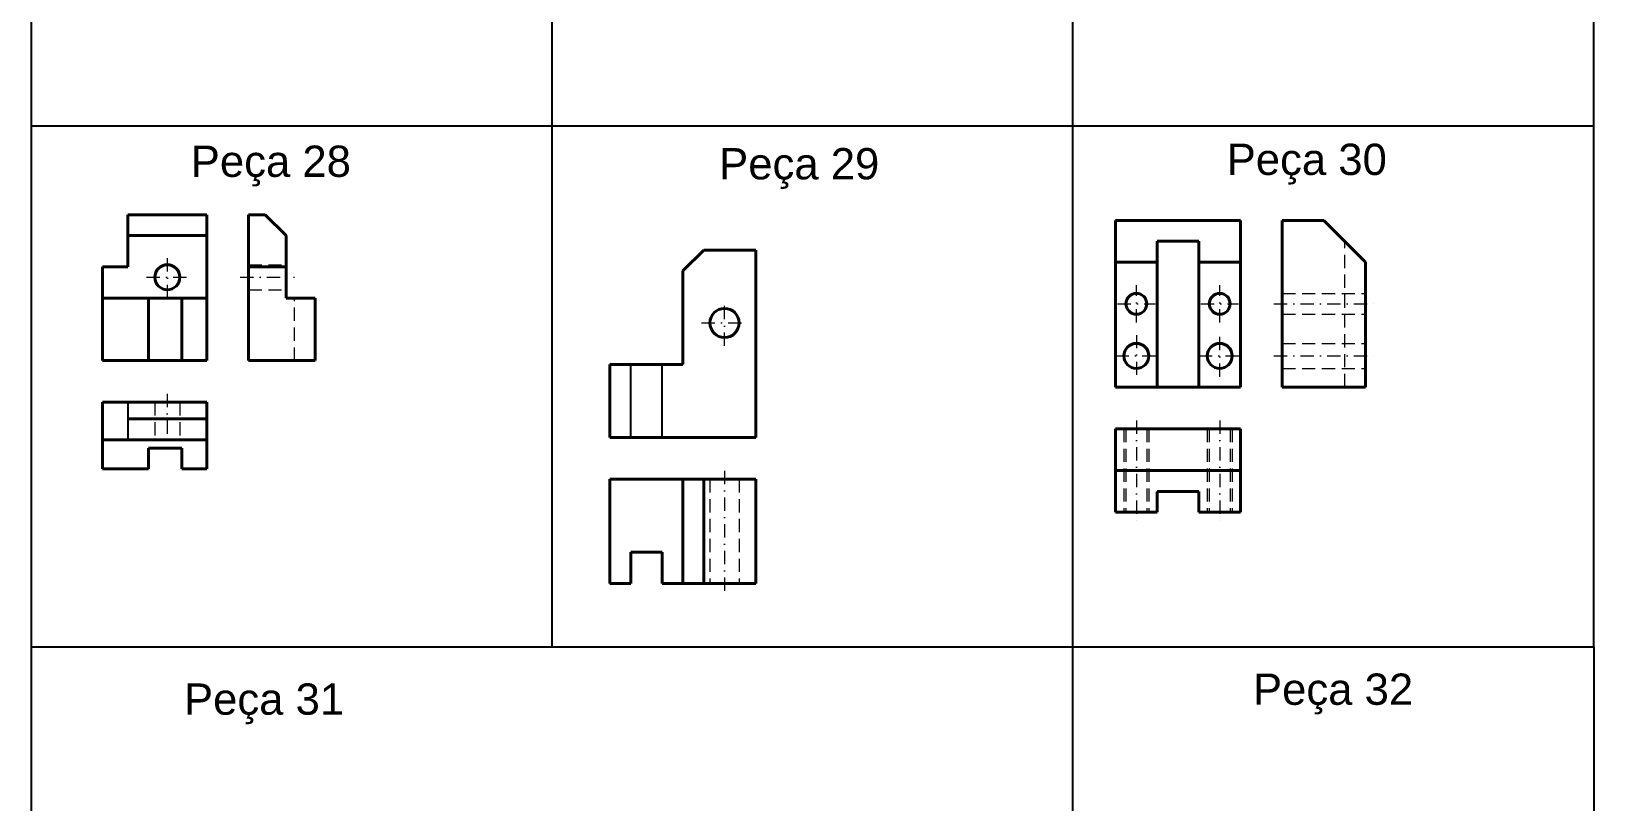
# Model space of a CAD drawing. Header units: millimetres. Extents: x 4747 to 5497, y -1036 to 2514.
# Drawn here: x 4747 to 5497, y -61 to 309 of the extents above; entities that cross this region are included whole.
import ezdxf

# ---------------------------------------------------------------- set-up
doc = ezdxf.new("R2010")
doc.units = ezdxf.units.MM
doc.linetypes.add('DASHDOT2', pattern=[12.7, 6.35, -3.175, 0, -3.175])
doc.linetypes.add('DASHED2', pattern=[9.525, 6.35, -3.175])
doc.layers.add('Linha de Centro', color=20, linetype='DASHDOT2', lineweight=20)
doc.layers.add('Outline', color=7, linetype='Continuous', lineweight=40)
doc.layers.add('Linha Tracejada', color=131, linetype='DASHED2', lineweight=20, plot=False)
doc.styles.get("Standard").update_dxf_attribs({"font": 'arial.ttf'})

msp = doc.modelspace()

# ---------------------------------------------------------------- linework, layer by layer
for p, q in [((4747.484, 513.772), (4747.484, 263.772)), ((4997.484, 263.772), (4997.484, 513.772)), ((5247.484, 263.772), (5247.484, 513.772)), ((5497.484, 263.772), (5497.484, 513.772)), ((4747.484, 263.772), (4997.484, 263.772)), ((4747.484, 263.772), (4747.484, 13.772)), ((4997.484, 263.772), (5247.484, 263.772)), ((4997.484, 13.772), (4997.484, 263.772)), ((5247.484, 263.772), (5497.484, 263.772)), ((5247.484, 13.772), (5247.484, 263.772)), ((5497.484, 13.772), (5497.484, 263.772)), ((5035.27, 114.145), (5035.27, 149.145)), ((5050.27, 114.145), (5050.27, 149.145)), ((4793.804, 131.099), (4793.804, 113.099)), ((4747.484, 13.772), (4997.484, 13.772)), ((4747.484, 13.772), (4747.484, -786.228)), ((4997.484, 13.772), (5247.484, 13.772)), ((5247.484, 13.772), (5497.484, 13.772)), ((5247.484, -786.228), (5247.484, 13.772)), ((5497.484, 13.772), (5497.484, -236.228))]:
    msp.add_line(p, q)
at = {"layer": 'Linha de Centro'}
for p, q in [((4812.804, 181.099), (4812.804, 201.099)), ((4802.804, 191.099), (4822.804, 191.099)), ((4847.804, 191.099), (4873.804, 191.099)), ((5080.27, 158.145), (5080.27, 180.145)), ((5277.952, 169.343), (5277.952, 187.343)), ((5317.952, 169.343), (5317.952, 187.343)), ((5268.952, 178.343), (5286.952, 178.343)), ((5308.952, 178.343), (5326.952, 178.343)), ((5343.952, 178.343), (5391.952, 178.343)), ((5069.27, 169.145), (5091.27, 169.145)), ((5277.952, 163.343), (5277.952, 143.343)), ((5317.952, 143.343), (5317.952, 163.343)), ((5267.952, 153.343), (5287.952, 153.343)), ((5307.952, 153.343), (5327.952, 153.343)), ((5343.952, 153.343), (5391.952, 153.343)), ((4812.795, 135.099), (4812.791, 109.099)), ((5277.952, 122.343), (5277.952, 74.343)), ((5317.952, 122.343), (5317.952, 74.343)), ((5080.27, 98.145), (5080.27, 40.145))]:
    msp.add_line(p, q, dxfattribs=at)
at = {"layer": 'Linha Tracejada'}
for p, q in [((5377.952, 138.343), (5377.952, 208.343)), ((4851.804, 197.099), (4869.804, 197.099)), ((4851.804, 185.099), (4869.804, 185.099)), ((4873.804, 151.099), (4873.804, 181.099)), ((5347.952, 183.343), (5387.952, 183.343)), ((5347.952, 173.343), (5387.952, 173.343)), ((5347.952, 159.343), (5387.952, 159.343)), ((5347.952, 147.343), (5387.952, 147.343)), ((4806.804, 131.099), (4806.804, 113.099)), ((4818.804, 131.099), (4818.804, 113.099)), ((5271.952, 118.343), (5271.952, 78.343)), ((5272.952, 118.343), (5272.952, 78.343)), ((5282.952, 118.343), (5282.952, 78.343)), ((5283.952, 118.343), (5283.952, 78.343)), ((5311.952, 118.343), (5311.952, 78.343)), ((5312.952, 118.343), (5312.952, 78.343)), ((5322.952, 118.343), (5322.952, 78.343)), ((5323.952, 118.343), (5323.952, 78.343)), ((5073.27, 94.145), (5073.27, 44.145)), ((5087.27, 94.145), (5087.27, 44.145))]:
    msp.add_line(p, q, dxfattribs=at)
at = {"layer": 'Outline'}
for p, q in [((4831.804, 221.099), (4793.804, 221.099)), ((4793.804, 221.099), (4793.804, 196.099)), ((4831.804, 151.099), (4831.804, 221.099)), ((4851.804, 151.099), (4851.804, 221.099)), ((4851.804, 221.099), (4859.804, 221.099)), ((4859.804, 221.099), (4869.804, 211.099)), ((5327.952, 218.343), (5267.952, 218.343)), ((5267.952, 218.343), (5267.952, 138.343)), ((5327.952, 138.343), (5327.952, 218.343)), ((5347.952, 138.343), (5347.952, 218.343)), ((5347.952, 218.343), (5367.952, 218.343)), ((5367.952, 218.343), (5387.952, 198.343)), ((4831.804, 211.099), (4793.804, 211.099)), ((4869.804, 211.099), (4869.804, 181.099)), ((5070.27, 204.145), (5060.27, 194.145)), ((5095.27, 204.145), (5070.27, 204.145)), ((5095.27, 114.145), (5095.27, 204.145)), ((5287.952, 138.343), (5287.952, 208.343)), ((5307.952, 208.343), (5287.952, 208.343)), ((5307.952, 138.343), (5307.952, 208.343)), ((4781.753, 151.099), (4781.753, 196.099)), ((4781.753, 196.099), (4793.804, 196.099)), ((4851.804, 196.099), (4869.804, 196.099)), ((5267.952, 198.343), (5287.952, 198.343)), ((5307.952, 198.343), (5327.952, 198.343)), ((5387.952, 138.343), (5387.952, 198.343)), ((5060.27, 194.145), (5060.27, 149.145)), ((4831.804, 181.099), (4781.753, 181.099)), ((4803.804, 151.099), (4803.804, 181.099)), ((4819.804, 151.099), (4819.804, 181.099)), ((4883.804, 181.099), (4869.804, 181.099)), ((4883.804, 151.099), (4883.804, 181.099)), ((4781.753, 151.099), (4831.804, 151.099)), ((4851.804, 151.099), (4883.804, 151.099)), ((5060.27, 149.145), (5025.27, 149.145)), ((5025.27, 149.145), (5025.27, 114.145)), ((5267.952, 138.343), (5327.952, 138.343)), ((5347.952, 138.343), (5387.952, 138.343)), ((4781.753, 131.099), (4831.804, 131.099)), ((4781.753, 131.099), (4781.753, 99.099)), ((4831.804, 131.099), (4831.804, 99.099)), ((4793.804, 123.099), (4831.804, 123.099)), ((4781.753, 113.099), (4831.804, 113.099)), ((5025.27, 114.145), (5095.27, 114.145)), ((5267.952, 118.343), (5327.952, 118.343)), ((5267.952, 118.343), (5267.952, 78.343)), ((5327.952, 78.343), (5327.952, 118.343)), ((4819.804, 109.099), (4803.804, 109.099)), ((4803.804, 109.099), (4803.804, 99.099)), ((4819.804, 99.099), (4819.804, 109.099)), ((4803.804, 99.099), (4781.753, 99.099)), ((4831.804, 99.099), (4819.804, 99.099)), ((5267.952, 98.343), (5327.952, 98.343)), ((5025.27, 94.145), (5095.27, 94.145)), ((5025.27, 44.145), (5025.27, 94.145)), ((5060.27, 94.145), (5060.27, 44.145)), ((5070.27, 94.145), (5070.27, 44.145)), ((5095.27, 94.145), (5095.27, 44.145)), ((5287.952, 78.343), (5287.952, 88.343)), ((5287.952, 88.343), (5307.952, 88.343)), ((5307.952, 78.343), (5307.952, 88.343)), ((5267.952, 78.343), (5287.952, 78.343)), ((5307.952, 78.343), (5327.952, 78.343)), ((5035.27, 44.145), (5035.27, 59.145)), ((5050.27, 59.145), (5035.27, 59.145)), ((5050.27, 44.145), (5050.27, 59.145)), ((5035.27, 44.145), (5025.27, 44.145)), ((5095.27, 44.145), (5050.27, 44.145))]:
    msp.add_line(p, q, dxfattribs=at)
for centre, radius in [((4812.804, 191.099), 6), ((5277.952, 178.343), 5), ((5317.952, 178.343), 5), ((5080.27, 169.145), 7), ((5277.952, 153.343), 6), ((5317.952, 153.343), 6)]:
    msp.add_circle(centre, radius, dxfattribs=at)

# ---------------------------------------------------------------- texts
at = {"layer": 'Outline', "char_height": 15, "attachment_point": 1}
for s, insert in [('Peça 30', (5321.295, 255.157)), ('Peça 28', (4824.047, 254.239)), ('Peça 29', (5077.672, 253.048)), ('Peça 32', (5333.926, 0.934)), ('Peça 31', (4820.794, -3.804))]:
    msp.add_mtext_dynamic_manual_height_columns(s, width=109.36013, gutter_width=12.5, heights=[0], dxfattribs=dict(at, insert=insert))

doc.saveas('drawing.dxf')
